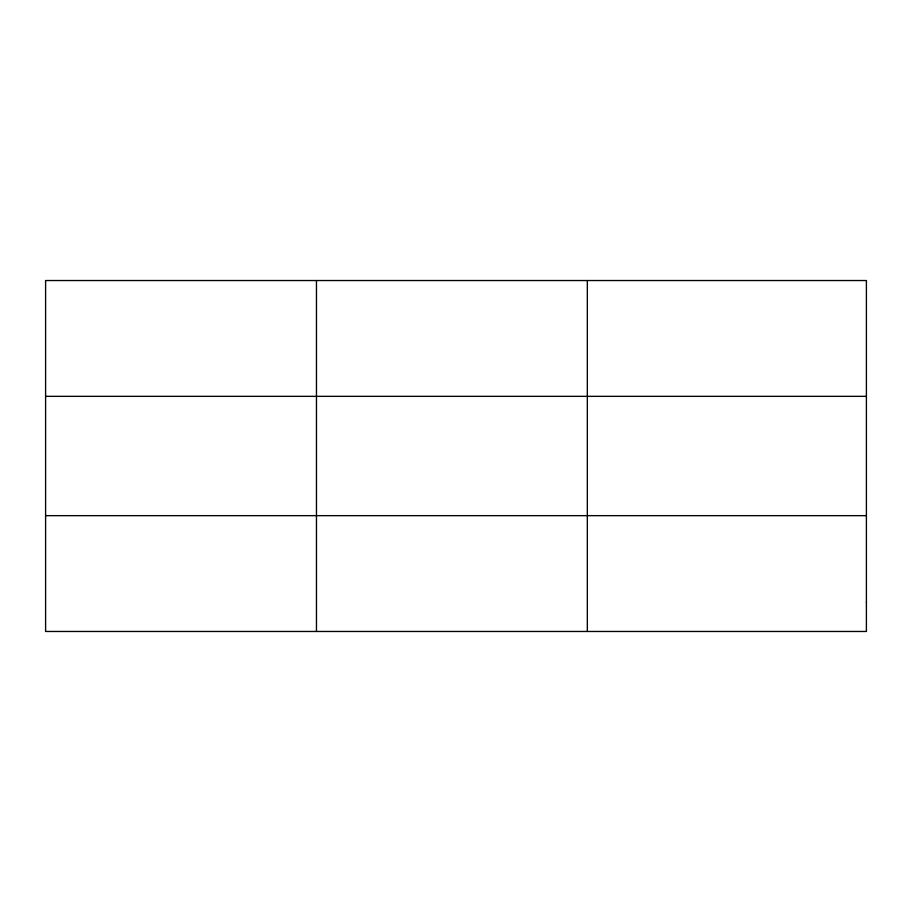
<?xml version="1.0" encoding="UTF-8"?>
<svg xmlns="http://www.w3.org/2000/svg" width="912" height="912" viewBox="0 0 912 912"><rect width="100%" height="100%" fill="white"/><g stroke="black" fill="none" stroke-linecap="round" stroke-linejoin="round"><path stroke-width="1.37" d="M316.464 631.469L316.464 280.531M587.328 631.469L587.328 280.531M45.6 396.344L866.4 396.344M45.6 515.656L866.4 515.656M866.4 602.524L866.4 631.469L45.6 631.469L45.6 280.531L866.4 280.531L866.4 602.524"/></g></svg>
